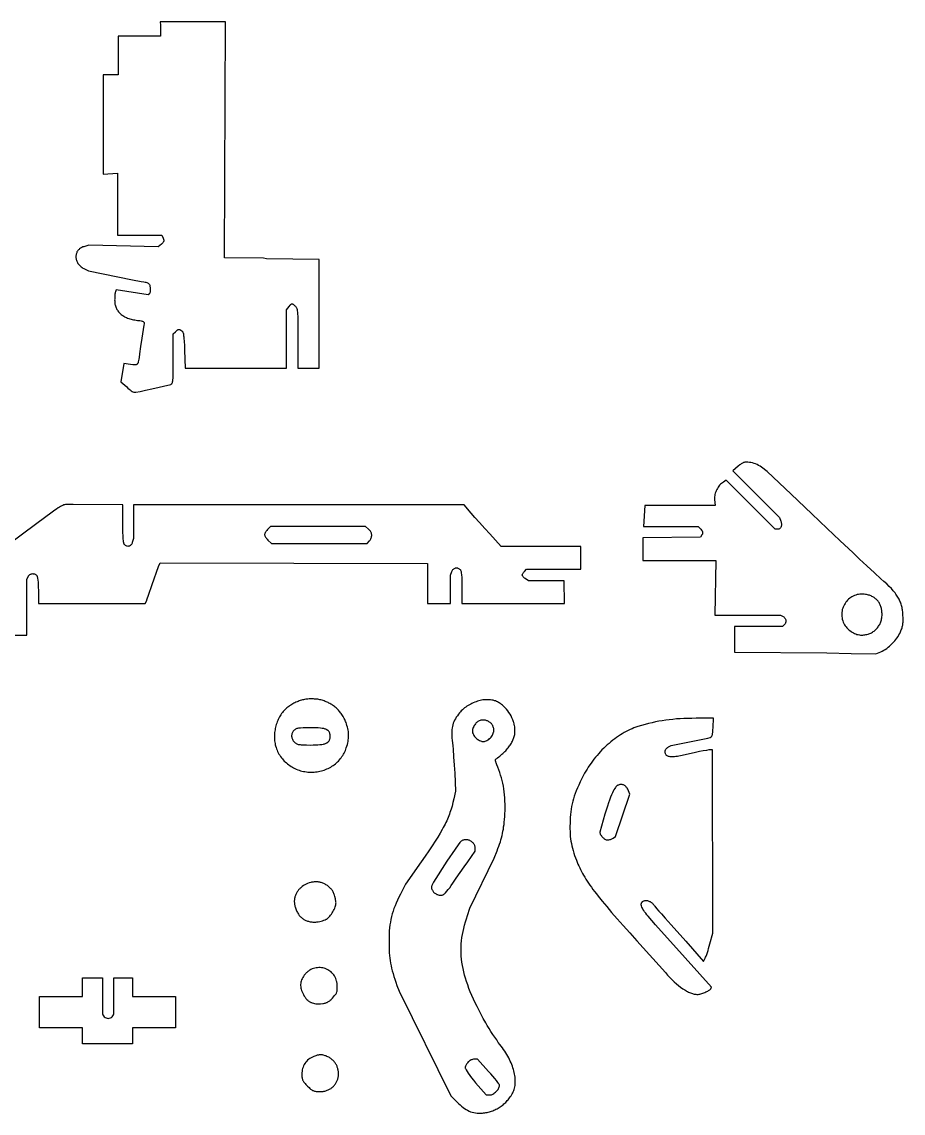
# Model space of a CAD drawing. Extents: x 0.6 to 22.3, y 16.3 to 47.
# Drawn here: x 13.25 to 22.35, y 35.69 to 46.96 of the extents above; entities that cross this region are included whole.
import ezdxf

# ---------------------------------------------------------------- set-up
doc = ezdxf.new("R2010")
doc.units = 0
doc.header["$MEASUREMENT"] = 0
doc.layers.add('LAYER_1', color=18, linetype='CONTINUOUS')

msp = doc.modelspace()

# ---------------------------------------------------------------- linework, layer by layer
at = {"layer": 'LAYER_1'}
for points in [[(14.41, 43.131), (14.416, 43.131), (14.429, 43.133), (14.471, 43.141), (14.528, 43.153), (14.594, 43.168), (14.788, 43.213), (14.792, 43.214), (14.796, 43.217), (14.799, 43.22), (14.802, 43.225), (14.805, 43.231), (14.807, 43.239), (14.809, 43.249), (14.81, 43.261), (14.811, 43.276), (14.812, 43.294), (14.813, 43.339), (14.814, 43.4), (14.814, 43.477), (14.814, 43.734), (14.837, 43.757), (14.847, 43.766), (14.855, 43.772), (14.858, 43.775), (14.862, 43.777), (14.865, 43.778), (14.869, 43.779), (14.872, 43.779), (14.876, 43.778), (14.88, 43.778), (14.884, 43.776), (14.892, 43.772), (14.903, 43.766), (14.906, 43.763), (14.909, 43.76), (14.911, 43.756), (14.914, 43.75), (14.916, 43.744), (14.918, 43.736), (14.92, 43.727), (14.921, 43.716), (14.923, 43.704), (14.924, 43.69), (14.926, 43.657), (14.928, 43.616), (14.93, 43.566), (14.935, 43.381), (15.981, 43.381), (15.981, 43.984), (16.01, 44.018), (16.019, 44.03), (16.026, 44.038), (16.029, 44.041), (16.032, 44.043), (16.035, 44.044), (16.038, 44.045), (16.041, 44.045), (16.044, 44.044), (16.047, 44.043), (16.05, 44.041), (16.058, 44.034), (16.069, 44.025), (16.074, 44.02), (16.078, 44.015), (16.082, 44.009), (16.086, 44.003), (16.089, 43.995), (16.091, 43.985), (16.093, 43.972), (16.095, 43.957), (16.097, 43.939), (16.098, 43.918), (16.098, 43.892), (16.099, 43.862), (16.099, 43.787), (16.1, 43.689), (16.1, 43.381), (16.321, 43.381), (16.321, 44.504), (15.775, 44.508), (15.745, 44.515), (15.344, 44.519), (15.353, 46.957), (14.679, 46.957), (14.682, 46.923), (14.683, 46.907), (14.683, 46.888), (14.683, 46.868), (14.683, 46.85), (14.681, 46.809), (14.245, 46.809), (14.246, 46.41), (14.09, 46.41), (14.09, 45.383), (14.238, 45.393), (14.238, 44.755), (14.697, 44.755), (14.71, 44.722), (14.713, 44.713), (14.714, 44.709), (14.715, 44.705), (14.715, 44.701), (14.715, 44.697), (14.715, 44.693), (14.714, 44.69), (14.713, 44.686), (14.711, 44.683), (14.709, 44.68), (14.706, 44.676), (14.7, 44.669), (14.691, 44.661), (14.659, 44.633), (13.941, 44.649), (13.89, 44.635), (13.88, 44.632), (13.871, 44.628), (13.862, 44.624), (13.855, 44.619), (13.847, 44.613), (13.841, 44.607), (13.835, 44.601), (13.829, 44.594), (13.824, 44.587), (13.82, 44.58), (13.817, 44.572), (13.814, 44.564), (13.812, 44.556), (13.81, 44.547), (13.809, 44.539), (13.809, 44.53), (13.809, 44.521), (13.81, 44.513), (13.812, 44.504), (13.814, 44.495), (13.817, 44.487), (13.821, 44.478), (13.825, 44.47), (13.83, 44.462), (13.835, 44.454), (13.841, 44.446), (13.848, 44.439), (13.855, 44.432), (13.863, 44.426), (13.872, 44.42), (13.881, 44.414), (13.891, 44.409), (13.938, 44.386), (14.393, 44.294), (14.482, 44.277), (14.51, 44.271), (14.522, 44.269), (14.532, 44.267), (14.541, 44.264), (14.548, 44.262), (14.554, 44.259), (14.559, 44.256), (14.563, 44.252), (14.566, 44.248), (14.569, 44.244), (14.571, 44.239), (14.572, 44.233), (14.573, 44.226), (14.575, 44.21), (14.576, 44.2), (14.576, 44.19), (14.576, 44.181), (14.575, 44.172), (14.574, 44.164), (14.572, 44.158), (14.57, 44.153), (14.569, 44.151), (14.568, 44.149), (14.556, 44.138), (14.224, 44.188), (14.216, 44.168), (14.215, 44.162), (14.213, 44.155), (14.212, 44.146), (14.211, 44.135), (14.209, 44.111), (14.209, 44.098), (14.208, 44.085), (14.209, 44.074), (14.209, 44.064), (14.211, 44.053), (14.212, 44.043), (14.214, 44.033), (14.217, 44.023), (14.22, 44.014), (14.224, 44.004), (14.228, 43.996), (14.232, 43.987), (14.237, 43.979), (14.243, 43.971), (14.249, 43.963), (14.255, 43.955), (14.262, 43.948), (14.269, 43.941), (14.277, 43.935), (14.285, 43.929), (14.293, 43.923), (14.302, 43.917), (14.312, 43.912), (14.322, 43.907), (14.332, 43.902), (14.343, 43.897), (14.354, 43.893), (14.366, 43.89), (14.378, 43.886), (14.39, 43.883), (14.403, 43.88), (14.416, 43.878), (14.43, 43.875), (14.444, 43.873), (14.467, 43.871), (14.484, 43.868), (14.491, 43.866), (14.497, 43.865), (14.502, 43.863), (14.506, 43.86), (14.508, 43.858), (14.511, 43.855), (14.512, 43.852), (14.513, 43.848), (14.513, 43.843), (14.513, 43.838), (14.511, 43.826), (14.49, 43.691), (14.477, 43.604), (14.466, 43.529), (14.461, 43.489), (14.458, 43.472), (14.456, 43.459), (14.453, 43.447), (14.45, 43.437), (14.448, 43.433), (14.446, 43.43), (14.445, 43.426), (14.442, 43.424), (14.44, 43.421), (14.438, 43.419), (14.435, 43.417), (14.432, 43.416), (14.429, 43.415), (14.425, 43.414), (14.418, 43.414), (14.409, 43.414), (14.398, 43.415), (14.372, 43.418), (14.302, 43.428), (14.274, 43.241), (14.334, 43.186), (14.346, 43.175), (14.358, 43.165), (14.37, 43.155), (14.38, 43.147), (14.39, 43.14), (14.398, 43.135), (14.405, 43.132), (14.408, 43.131)], [(21.812, 40.435), (22.066, 40.431), (22.117, 40.452), (22.132, 40.459), (22.148, 40.467), (22.163, 40.476), (22.178, 40.487), (22.192, 40.498), (22.207, 40.51), (22.221, 40.522), (22.235, 40.536), (22.248, 40.55), (22.261, 40.564), (22.273, 40.579), (22.284, 40.594), (22.295, 40.61), (22.304, 40.626), (22.312, 40.641), (22.32, 40.657), (22.329, 40.679), (22.333, 40.69), (22.336, 40.7), (22.339, 40.709), (22.341, 40.719), (22.343, 40.728), (22.345, 40.738), (22.346, 40.748), (22.347, 40.758), (22.348, 40.769), (22.348, 40.78), (22.348, 40.804), (22.346, 40.831), (22.344, 40.858), (22.34, 40.884), (22.338, 40.896), (22.336, 40.908), (22.333, 40.92), (22.33, 40.931), (22.327, 40.942), (22.323, 40.953), (22.319, 40.964), (22.315, 40.975), (22.31, 40.985), (22.305, 40.996), (22.299, 41.006), (22.293, 41.017), (22.287, 41.027), (22.28, 41.038), (22.272, 41.048), (22.264, 41.059), (22.255, 41.07), (22.246, 41.081), (22.226, 41.104), (22.203, 41.127), (22.178, 41.152), (22.15, 41.178), (22.119, 41.206), (22.051, 41.268), (21.974, 41.338), (21.898, 41.409), (21.832, 41.472), (21.695, 41.602), (21.565, 41.725), (21.404, 41.878), (21.192, 42.079), (20.943, 42.315), (20.885, 42.358), (20.871, 42.367), (20.856, 42.376), (20.84, 42.384), (20.825, 42.391), (20.809, 42.397), (20.793, 42.402), (20.777, 42.406), (20.77, 42.407), (20.763, 42.408), (20.744, 42.41), (20.735, 42.411), (20.728, 42.411), (20.72, 42.41), (20.714, 42.409), (20.707, 42.408), (20.701, 42.406), (20.695, 42.404), (20.688, 42.401), (20.682, 42.397), (20.675, 42.392), (20.669, 42.387), (20.661, 42.381), (20.644, 42.367), (20.59, 42.319), (21.071, 41.837), (21.085, 41.801), (21.087, 41.793), (21.09, 41.785), (21.091, 41.777), (21.092, 41.769), (21.092, 41.762), (21.091, 41.755), (21.09, 41.748), (21.088, 41.743), (21.086, 41.737), (21.083, 41.732), (21.079, 41.728), (21.075, 41.724), (21.07, 41.722), (21.065, 41.719), (21.06, 41.718), (21.053, 41.718), (21.027, 41.718), (20.521, 42.223), (20.493, 42.205), (20.482, 42.198), (20.472, 42.19), (20.462, 42.181), (20.453, 42.171), (20.445, 42.161), (20.437, 42.15), (20.43, 42.139), (20.423, 42.127), (20.418, 42.115), (20.413, 42.103), (20.409, 42.09), (20.405, 42.077), (20.403, 42.064), (20.401, 42.051), (20.401, 42.038), (20.401, 42.025), (20.406, 41.962), (19.683, 41.962), (19.668, 41.747), (20.232, 41.747), (20.26, 41.717), (20.267, 41.709), (20.272, 41.701), (20.274, 41.698), (20.276, 41.694), (20.277, 41.691), (20.278, 41.688), (20.278, 41.684), (20.278, 41.681), (20.278, 41.678), (20.277, 41.675), (20.276, 41.672), (20.275, 41.668), (20.271, 41.661), (20.256, 41.637), (19.66, 41.629), (19.66, 41.393), (20.415, 41.393), (20.403, 40.831), (21.081, 40.831), (21.109, 40.816), (21.115, 40.812), (21.12, 40.808), (21.124, 40.804), (21.128, 40.799), (21.131, 40.794), (21.134, 40.788), (21.136, 40.783), (21.137, 40.777), (21.137, 40.771), (21.137, 40.765), (21.136, 40.759), (21.134, 40.753), (21.132, 40.747), (21.129, 40.741), (21.125, 40.736), (21.12, 40.731), (21.102, 40.713), (20.606, 40.713), (20.606, 40.448), (21.559, 40.44)], [(16.321, 41.57), (16.814, 41.57), (16.839, 41.597), (16.845, 41.604), (16.85, 41.611), (16.854, 41.619), (16.857, 41.627), (16.86, 41.635), (16.861, 41.643), (16.862, 41.651), (16.862, 41.659), (16.861, 41.667), (16.859, 41.675), (16.856, 41.683), (16.853, 41.691), (16.848, 41.698), (16.843, 41.705), (16.837, 41.712), (16.83, 41.718), (16.797, 41.746), (15.819, 41.747), (15.787, 41.713), (15.78, 41.705), (15.774, 41.697), (15.768, 41.69), (15.764, 41.684), (15.761, 41.677), (15.759, 41.671), (15.757, 41.665), (15.757, 41.66), (15.758, 41.654), (15.759, 41.648), (15.762, 41.642), (15.766, 41.635), (15.771, 41.628), (15.777, 41.621), (15.783, 41.614), (15.791, 41.606), (15.827, 41.57)], [(21.921, 40.625), (21.932, 40.625), (21.943, 40.626), (21.954, 40.627), (21.964, 40.629), (21.974, 40.631), (21.985, 40.634), (21.994, 40.637), (22.004, 40.641), (22.013, 40.645), (22.022, 40.649), (22.031, 40.654), (22.04, 40.66), (22.048, 40.665), (22.056, 40.672), (22.063, 40.678), (22.07, 40.685), (22.077, 40.692), (22.084, 40.7), (22.09, 40.708), (22.095, 40.716), (22.101, 40.725), (22.106, 40.734), (22.11, 40.743), (22.114, 40.752), (22.118, 40.762), (22.121, 40.772), (22.124, 40.782), (22.126, 40.793), (22.128, 40.804), (22.129, 40.814), (22.13, 40.826), (22.13, 40.837), (22.13, 40.848), (22.129, 40.859), (22.129, 40.87), (22.127, 40.88), (22.126, 40.89), (22.123, 40.9), (22.121, 40.909), (22.118, 40.918), (22.115, 40.927), (22.112, 40.936), (22.108, 40.944), (22.103, 40.952), (22.099, 40.96), (22.094, 40.967), (22.089, 40.975), (22.083, 40.981), (22.077, 40.988), (22.071, 40.994), (22.064, 41), (22.057, 41.006), (22.05, 41.011), (22.042, 41.016), (22.034, 41.02), (22.026, 41.024), (22.017, 41.028), (22.008, 41.032), (21.999, 41.035), (21.989, 41.038), (21.979, 41.041), (21.968, 41.043), (21.958, 41.045), (21.947, 41.047), (21.931, 41.048), (21.916, 41.048), (21.901, 41.047), (21.886, 41.045), (21.872, 41.042), (21.858, 41.038), (21.844, 41.033), (21.831, 41.027), (21.819, 41.02), (21.807, 41.012), (21.796, 41.004), (21.785, 40.995), (21.775, 40.985), (21.765, 40.974), (21.757, 40.963), (21.749, 40.951), (21.741, 40.939), (21.735, 40.927), (21.729, 40.914), (21.724, 40.901), (21.72, 40.887), (21.717, 40.873), (21.715, 40.859), (21.714, 40.845), (21.714, 40.831), (21.715, 40.816), (21.717, 40.802), (21.72, 40.788), (21.724, 40.773), (21.729, 40.759), (21.736, 40.745), (21.744, 40.731), (21.751, 40.72), (21.759, 40.709), (21.768, 40.698), (21.778, 40.688), (21.788, 40.679), (21.799, 40.67), (21.81, 40.662), (21.822, 40.655), (21.834, 40.648), (21.846, 40.642), (21.858, 40.637), (21.871, 40.632), (21.884, 40.629), (21.896, 40.627), (21.909, 40.625)], [(16.235, 39.209), (16.251, 39.209), (16.267, 39.21), (16.282, 39.211), (16.298, 39.213), (16.313, 39.216), (16.328, 39.219), (16.343, 39.222), (16.358, 39.227), (16.372, 39.231), (16.386, 39.236), (16.4, 39.242), (16.413, 39.248), (16.426, 39.255), (16.439, 39.262), (16.451, 39.27), (16.464, 39.278), (16.475, 39.286), (16.487, 39.295), (16.498, 39.304), (16.508, 39.314), (16.519, 39.324), (16.528, 39.335), (16.538, 39.346), (16.547, 39.357), (16.555, 39.369), (16.563, 39.381), (16.571, 39.393), (16.578, 39.406), (16.584, 39.419), (16.59, 39.433), (16.596, 39.447), (16.6, 39.461), (16.606, 39.478), (16.611, 39.495), (16.615, 39.511), (16.618, 39.527), (16.62, 39.542), (16.622, 39.556), (16.623, 39.571), (16.624, 39.585), (16.623, 39.599), (16.622, 39.614), (16.621, 39.628), (16.618, 39.643), (16.615, 39.659), (16.611, 39.674), (16.606, 39.691), (16.601, 39.708), (16.597, 39.72), (16.593, 39.731), (16.588, 39.743), (16.583, 39.753), (16.578, 39.764), (16.572, 39.775), (16.567, 39.785), (16.561, 39.795), (16.554, 39.804), (16.548, 39.814), (16.541, 39.823), (16.534, 39.832), (16.526, 39.84), (16.519, 39.849), (16.511, 39.857), (16.503, 39.865), (16.494, 39.872), (16.486, 39.879), (16.477, 39.886), (16.468, 39.893), (16.459, 39.899), (16.45, 39.906), (16.441, 39.911), (16.431, 39.917), (16.421, 39.922), (16.411, 39.927), (16.401, 39.932), (16.391, 39.936), (16.381, 39.94), (16.37, 39.944), (16.36, 39.948), (16.349, 39.951), (16.338, 39.954), (16.328, 39.956), (16.317, 39.959), (16.306, 39.961), (16.295, 39.962), (16.283, 39.963), (16.272, 39.964), (16.261, 39.965), (16.25, 39.965), (16.238, 39.966), (16.227, 39.965), (16.216, 39.965), (16.204, 39.964), (16.193, 39.962), (16.181, 39.961), (16.17, 39.959), (16.159, 39.956), (16.147, 39.954), (16.136, 39.951), (16.125, 39.948), (16.113, 39.944), (16.102, 39.94), (16.091, 39.935), (16.08, 39.931), (16.069, 39.926), (16.058, 39.92), (16.047, 39.914), (16.036, 39.908), (16.026, 39.902), (16.015, 39.895), (16.005, 39.888), (15.995, 39.88), (15.985, 39.872), (15.975, 39.863), (15.966, 39.854), (15.957, 39.845), (15.948, 39.835), (15.94, 39.824), (15.932, 39.814), (15.924, 39.802), (15.917, 39.791), (15.91, 39.779), (15.904, 39.767), (15.897, 39.754), (15.892, 39.742), (15.887, 39.729), (15.882, 39.715), (15.877, 39.702), (15.873, 39.688), (15.87, 39.675), (15.867, 39.661), (15.864, 39.647), (15.862, 39.633), (15.86, 39.618), (15.859, 39.604), (15.858, 39.59), (15.858, 39.576), (15.858, 39.562), (15.859, 39.548), (15.86, 39.534), (15.862, 39.52), (15.864, 39.506), (15.867, 39.492), (15.87, 39.479), (15.875, 39.464), (15.88, 39.45), (15.885, 39.436), (15.891, 39.422), (15.898, 39.409), (15.905, 39.396), (15.913, 39.383), (15.921, 39.371), (15.93, 39.358), (15.94, 39.347), (15.949, 39.335), (15.96, 39.324), (15.97, 39.314), (15.982, 39.304), (15.993, 39.294), (16.005, 39.285), (16.017, 39.276), (16.03, 39.268), (16.043, 39.26), (16.056, 39.253), (16.07, 39.246), (16.084, 39.24), (16.098, 39.234), (16.113, 39.229), (16.127, 39.224), (16.142, 39.22), (16.157, 39.217), (16.172, 39.214), (16.188, 39.212), (16.203, 39.21), (16.219, 39.209)], [(18.005, 35.689), (18.017, 35.69), (18.029, 35.691), (18.041, 35.693), (18.053, 35.696), (18.065, 35.698), (18.077, 35.702), (18.089, 35.705), (18.1, 35.709), (18.112, 35.713), (18.123, 35.718), (18.134, 35.723), (18.145, 35.728), (18.156, 35.734), (18.167, 35.74), (18.177, 35.746), (18.188, 35.753), (18.198, 35.76), (18.208, 35.767), (18.218, 35.775), (18.227, 35.783), (18.236, 35.791), (18.245, 35.799), (18.254, 35.808), (18.262, 35.817), (18.27, 35.826), (18.278, 35.835), (18.286, 35.845), (18.293, 35.855), (18.3, 35.865), (18.306, 35.875), (18.312, 35.886), (18.318, 35.897), (18.324, 35.908), (18.329, 35.92), (18.333, 35.933), (18.336, 35.946), (18.339, 35.959), (18.342, 35.973), (18.343, 35.986), (18.344, 36.001), (18.344, 36.015), (18.344, 36.03), (18.343, 36.045), (18.342, 36.06), (18.34, 36.076), (18.337, 36.092), (18.333, 36.108), (18.329, 36.124), (18.325, 36.14), (18.319, 36.157), (18.314, 36.174), (18.307, 36.191), (18.3, 36.208), (18.293, 36.225), (18.284, 36.242), (18.276, 36.259), (18.266, 36.276), (18.256, 36.294), (18.246, 36.311), (18.235, 36.329), (18.223, 36.346), (18.211, 36.363), (18.198, 36.381), (18.185, 36.398), (18.169, 36.419), (18.152, 36.444), (18.133, 36.471), (18.113, 36.501), (18.093, 36.532), (18.074, 36.563), (18.055, 36.593), (18.039, 36.622), (18.014, 36.665), (17.991, 36.707), (17.97, 36.748), (17.949, 36.788), (17.93, 36.827), (17.912, 36.866), (17.896, 36.903), (17.88, 36.94), (17.866, 36.976), (17.853, 37.012), (17.841, 37.046), (17.83, 37.081), (17.82, 37.114), (17.812, 37.148), (17.805, 37.181), (17.799, 37.213), (17.794, 37.246), (17.79, 37.278), (17.787, 37.31), (17.786, 37.341), (17.785, 37.373), (17.786, 37.405), (17.787, 37.436), (17.79, 37.468), (17.794, 37.5), (17.799, 37.532), (17.805, 37.564), (17.812, 37.596), (17.82, 37.629), (17.829, 37.662), (17.839, 37.696), (17.85, 37.73), (17.875, 37.804), (18.126, 38.321), (18.156, 38.395), (18.165, 38.419), (18.174, 38.443), (18.182, 38.466), (18.19, 38.488), (18.196, 38.51), (18.202, 38.532), (18.208, 38.554), (18.213, 38.576), (18.217, 38.598), (18.221, 38.621), (18.224, 38.644), (18.228, 38.669), (18.23, 38.694), (18.232, 38.721), (18.235, 38.75), (18.236, 38.78), (18.238, 38.813), (18.238, 38.847), (18.238, 38.879), (18.237, 38.911), (18.236, 38.943), (18.233, 38.974), (18.23, 39.005), (18.226, 39.035), (18.221, 39.065), (18.215, 39.094), (18.209, 39.123), (18.201, 39.151), (18.193, 39.179), (18.185, 39.206), (18.175, 39.233), (18.165, 39.259), (18.154, 39.285), (18.147, 39.304), (18.144, 39.312), (18.142, 39.318), (18.141, 39.324), (18.14, 39.329), (18.14, 39.334), (18.141, 39.338), (18.143, 39.341), (18.145, 39.344), (18.148, 39.347), (18.152, 39.35), (18.161, 39.357), (18.173, 39.366), (18.184, 39.375), (18.195, 39.384), (18.206, 39.393), (18.216, 39.402), (18.226, 39.412), (18.236, 39.421), (18.245, 39.43), (18.254, 39.44), (18.262, 39.449), (18.27, 39.459), (18.277, 39.469), (18.285, 39.479), (18.291, 39.488), (18.298, 39.498), (18.304, 39.508), (18.309, 39.518), (18.314, 39.528), (18.319, 39.538), (18.323, 39.548), (18.327, 39.558), (18.33, 39.568), (18.333, 39.578), (18.335, 39.588), (18.338, 39.598), (18.339, 39.608), (18.34, 39.618), (18.341, 39.628), (18.341, 39.638), (18.341, 39.648), (18.34, 39.658), (18.339, 39.668), (18.338, 39.678), (18.336, 39.689), (18.333, 39.699), (18.331, 39.709), (18.328, 39.72), (18.325, 39.73), (18.318, 39.75), (18.31, 39.769), (18.3, 39.789), (18.29, 39.807), (18.279, 39.825), (18.267, 39.842), (18.254, 39.858), (18.24, 39.874), (18.233, 39.881), (18.226, 39.888), (18.218, 39.895), (18.211, 39.901), (18.203, 39.907), (18.195, 39.913), (18.187, 39.919), (18.179, 39.924), (18.171, 39.929), (18.162, 39.934), (18.151, 39.939), (18.14, 39.944), (18.128, 39.947), (18.116, 39.951), (18.103, 39.953), (18.09, 39.955), (18.077, 39.956), (18.064, 39.957), (18.05, 39.957), (18.037, 39.957), (18.023, 39.955), (18.009, 39.954), (17.995, 39.951), (17.981, 39.948), (17.967, 39.945), (17.953, 39.941), (17.939, 39.936), (17.925, 39.931), (17.911, 39.925), (17.897, 39.919), (17.884, 39.912), (17.871, 39.905), (17.858, 39.898), (17.845, 39.89), (17.833, 39.881), (17.821, 39.872), (17.809, 39.862), (17.798, 39.853), (17.787, 39.842), (17.777, 39.831), (17.767, 39.82), (17.758, 39.809), (17.746, 39.792), (17.735, 39.777), (17.726, 39.761), (17.717, 39.746), (17.71, 39.73), (17.704, 39.715), (17.699, 39.699), (17.695, 39.682), (17.692, 39.665), (17.69, 39.647), (17.689, 39.628), (17.688, 39.608), (17.689, 39.586), (17.69, 39.562), (17.692, 39.537), (17.695, 39.51), (17.698, 39.481), (17.702, 39.447), (17.708, 39.367), (17.714, 39.281), (17.717, 39.239), (17.719, 39.199), (17.728, 39.013), (17.71, 38.933), (17.701, 38.895), (17.692, 38.859), (17.681, 38.825), (17.676, 38.808), (17.67, 38.791), (17.664, 38.774), (17.658, 38.757), (17.651, 38.741), (17.644, 38.724), (17.636, 38.707), (17.628, 38.69), (17.62, 38.672), (17.611, 38.654), (17.601, 38.636), (17.591, 38.618), (17.569, 38.579), (17.545, 38.538), (17.517, 38.495), (17.486, 38.448), (17.452, 38.397), (17.415, 38.342), (17.373, 38.282), (17.212, 38.051), (17.159, 37.95), (17.143, 37.918), (17.128, 37.887), (17.115, 37.857), (17.103, 37.829), (17.092, 37.8), (17.082, 37.773), (17.074, 37.745), (17.066, 37.717), (17.06, 37.689), (17.055, 37.66), (17.05, 37.631), (17.047, 37.6), (17.044, 37.569), (17.043, 37.536), (17.041, 37.501), (17.041, 37.464), (17.041, 37.432), (17.042, 37.401), (17.043, 37.372), (17.044, 37.343), (17.047, 37.316), (17.05, 37.289), (17.053, 37.263), (17.057, 37.237), (17.063, 37.21), (17.068, 37.184), (17.075, 37.157), (17.083, 37.129), (17.091, 37.1), (17.101, 37.07), (17.112, 37.039), (17.123, 37.006), (17.144, 36.947), (17.68, 35.868), (17.742, 35.803), (17.758, 35.787), (17.774, 35.772), (17.79, 35.759), (17.805, 35.746), (17.821, 35.735), (17.836, 35.725), (17.852, 35.717), (17.868, 35.709), (17.883, 35.703), (17.9, 35.698), (17.916, 35.694), (17.933, 35.691), (17.95, 35.689), (17.968, 35.688), (17.986, 35.688)], [(18.012, 39.525), (18.017, 39.525), (18.022, 39.526), (18.027, 39.527), (18.032, 39.528), (18.042, 39.531), (18.052, 39.535), (18.061, 39.541), (18.07, 39.547), (18.079, 39.555), (18.087, 39.563), (18.095, 39.571), (18.102, 39.581), (18.108, 39.59), (18.113, 39.6), (18.117, 39.611), (18.12, 39.621), (18.122, 39.626), (18.122, 39.631), (18.123, 39.637), (18.123, 39.642), (18.123, 39.651), (18.122, 39.66), (18.12, 39.668), (18.117, 39.676), (18.114, 39.684), (18.111, 39.691), (18.106, 39.698), (18.102, 39.704), (18.097, 39.71), (18.091, 39.716), (18.085, 39.721), (18.079, 39.726), (18.072, 39.73), (18.065, 39.734), (18.058, 39.738), (18.05, 39.74), (18.043, 39.743), (18.035, 39.745), (18.027, 39.746), (18.019, 39.747), (18.011, 39.747), (18.003, 39.746), (17.995, 39.745), (17.987, 39.744), (17.98, 39.741), (17.972, 39.739), (17.965, 39.735), (17.958, 39.731), (17.951, 39.726), (17.944, 39.721), (17.938, 39.715), (17.932, 39.708), (17.926, 39.699), (17.92, 39.69), (17.915, 39.68), (17.91, 39.67), (17.907, 39.66), (17.904, 39.65), (17.902, 39.641), (17.901, 39.633), (17.902, 39.629), (17.902, 39.624), (17.903, 39.62), (17.904, 39.615), (17.908, 39.606), (17.912, 39.596), (17.917, 39.587), (17.924, 39.578), (17.931, 39.57), (17.939, 39.561), (17.947, 39.554), (17.956, 39.547), (17.965, 39.541), (17.975, 39.535), (17.984, 39.531), (17.994, 39.528), (17.998, 39.527), (18.003, 39.526), (18.008, 39.525)], [(20.225, 36.914), (20.232, 36.914), (20.241, 36.915), (20.25, 36.917), (20.259, 36.919), (20.269, 36.922), (20.28, 36.926), (20.291, 36.93), (20.301, 36.934), (20.311, 36.939), (20.321, 36.943), (20.33, 36.948), (20.339, 36.953), (20.346, 36.958), (20.353, 36.962), (20.357, 36.966), (20.361, 36.971), (20.371, 36.987), (19.977, 37.425), (19.881, 37.534), (19.793, 37.634), (19.715, 37.722), (19.702, 37.737), (19.69, 37.752), (19.679, 37.766), (19.67, 37.78), (19.662, 37.793), (19.656, 37.805), (19.651, 37.816), (19.647, 37.827), (19.646, 37.832), (19.645, 37.837), (19.645, 37.841), (19.645, 37.846), (19.645, 37.85), (19.646, 37.854), (19.647, 37.858), (19.649, 37.861), (19.651, 37.864), (19.653, 37.867), (19.655, 37.87), (19.658, 37.873), (19.662, 37.875), (19.665, 37.877), (19.67, 37.879), (19.674, 37.881), (19.68, 37.882), (19.687, 37.883), (19.693, 37.883), (19.7, 37.883), (19.708, 37.882), (19.715, 37.88), (19.722, 37.878), (19.729, 37.875), (19.736, 37.872), (19.743, 37.868), (19.749, 37.864), (19.755, 37.859), (19.76, 37.855), (19.765, 37.849), (19.77, 37.844), (19.774, 37.838), (19.777, 37.833), (19.783, 37.824), (19.801, 37.802), (19.825, 37.775), (19.852, 37.745), (19.892, 37.7), (19.953, 37.632), (20.103, 37.463), (20.287, 37.253), (20.305, 37.288), (20.309, 37.297), (20.315, 37.31), (20.32, 37.326), (20.327, 37.345), (20.334, 37.366), (20.34, 37.388), (20.347, 37.411), (20.353, 37.435), (20.383, 37.547), (20.38, 39.44), (20.356, 39.44), (20.35, 39.439), (20.342, 39.438), (20.317, 39.434), (20.285, 39.429), (20.247, 39.421), (20.204, 39.412), (20.158, 39.402), (20.112, 39.392), (20.066, 39.381), (20.049, 39.377), (20.033, 39.374), (20.018, 39.371), (20.003, 39.369), (19.989, 39.367), (19.977, 39.367), (19.965, 39.366), (19.953, 39.367), (19.943, 39.368), (19.934, 39.369), (19.926, 39.372), (19.918, 39.374), (19.912, 39.378), (19.906, 39.382), (19.902, 39.386), (19.9, 39.389), (19.899, 39.392), (19.896, 39.398), (19.894, 39.403), (19.892, 39.409), (19.891, 39.415), (19.891, 39.42), (19.891, 39.425), (19.892, 39.431), (19.893, 39.436), (19.895, 39.44), (19.897, 39.445), (19.901, 39.449), (19.904, 39.454), (19.909, 39.458), (19.914, 39.462), (19.919, 39.465), (19.925, 39.469), (19.952, 39.483), (20.332, 39.559), (20.357, 39.566), (20.36, 39.568), (20.363, 39.569), (20.366, 39.572), (20.369, 39.575), (20.371, 39.578), (20.373, 39.582), (20.375, 39.587), (20.377, 39.592), (20.379, 39.599), (20.38, 39.606), (20.383, 39.623), (20.385, 39.644), (20.386, 39.669), (20.391, 39.765), (20.211, 39.765), (20.167, 39.764), (20.125, 39.764), (20.084, 39.762), (20.045, 39.76), (20.007, 39.758), (19.969, 39.754), (19.933, 39.75), (19.897, 39.746), (19.862, 39.74), (19.827, 39.734), (19.791, 39.727), (19.756, 39.719), (19.72, 39.71), (19.684, 39.701), (19.646, 39.69), (19.608, 39.679), (19.588, 39.672), (19.568, 39.665), (19.549, 39.657), (19.529, 39.648), (19.509, 39.639), (19.488, 39.628), (19.468, 39.617), (19.449, 39.606), (19.429, 39.593), (19.409, 39.58), (19.389, 39.567), (19.37, 39.552), (19.35, 39.538), (19.331, 39.522), (19.312, 39.506), (19.294, 39.49), (19.275, 39.473), (19.257, 39.456), (19.239, 39.438), (19.222, 39.42), (19.205, 39.401), (19.188, 39.382), (19.172, 39.363), (19.156, 39.343), (19.141, 39.324), (19.126, 39.303), (19.112, 39.283), (19.098, 39.262), (19.085, 39.241), (19.072, 39.22), (19.06, 39.199), (19.049, 39.178), (19.031, 39.142), (19.014, 39.108), (18.999, 39.076), (18.986, 39.046), (18.974, 39.016), (18.963, 38.988), (18.953, 38.961), (18.945, 38.934), (18.937, 38.908), (18.931, 38.881), (18.926, 38.855), (18.921, 38.828), (18.917, 38.8), (18.914, 38.772), (18.912, 38.742), (18.91, 38.711), (18.909, 38.681), (18.908, 38.652), (18.908, 38.624), (18.909, 38.597), (18.91, 38.57), (18.912, 38.545), (18.915, 38.52), (18.918, 38.495), (18.923, 38.471), (18.928, 38.447), (18.934, 38.423), (18.94, 38.399), (18.947, 38.374), (18.956, 38.35), (18.965, 38.325), (18.975, 38.3), (18.983, 38.28), (18.991, 38.26), (19, 38.241), (19.009, 38.222), (19.019, 38.203), (19.029, 38.183), (19.039, 38.164), (19.05, 38.144), (19.062, 38.125), (19.074, 38.105), (19.087, 38.084), (19.101, 38.064), (19.115, 38.042), (19.13, 38.021), (19.146, 37.998), (19.163, 37.975), (19.181, 37.952), (19.2, 37.927), (19.242, 37.876), (19.288, 37.82), (19.339, 37.76), (19.395, 37.696), (19.457, 37.625), (19.525, 37.549), (19.6, 37.467), (19.893, 37.141), (19.916, 37.114), (19.939, 37.089), (19.962, 37.066), (19.985, 37.044), (20.007, 37.024), (20.029, 37.005), (20.051, 36.989), (20.072, 36.973), (20.093, 36.96), (20.103, 36.954), (20.113, 36.948), (20.123, 36.943), (20.133, 36.938), (20.143, 36.934), (20.153, 36.93), (20.162, 36.926), (20.172, 36.923), (20.181, 36.92), (20.19, 36.918), (20.199, 36.916), (20.208, 36.915), (20.217, 36.914)], [(16.23, 39.489), (16.258, 39.49), (16.284, 39.49), (16.307, 39.492), (16.328, 39.493), (16.347, 39.496), (16.364, 39.499), (16.371, 39.501), (16.378, 39.503), (16.385, 39.505), (16.391, 39.508), (16.396, 39.51), (16.401, 39.513), (16.406, 39.516), (16.41, 39.519), (16.414, 39.523), (16.418, 39.526), (16.421, 39.53), (16.423, 39.534), (16.426, 39.539), (16.428, 39.543), (16.429, 39.548), (16.431, 39.553), (16.432, 39.559), (16.432, 39.564), (16.433, 39.577), (16.433, 39.59), (16.432, 39.596), (16.431, 39.602), (16.43, 39.607), (16.429, 39.612), (16.427, 39.617), (16.425, 39.622), (16.422, 39.626), (16.419, 39.63), (16.416, 39.634), (16.413, 39.637), (16.409, 39.641), (16.404, 39.644), (16.399, 39.647), (16.394, 39.649), (16.388, 39.652), (16.382, 39.654), (16.375, 39.656), (16.368, 39.658), (16.351, 39.661), (16.332, 39.663), (16.311, 39.665), (16.287, 39.666), (16.26, 39.666), (16.231, 39.667), (16.189, 39.666), (16.154, 39.666), (16.127, 39.664), (16.116, 39.663), (16.106, 39.662), (16.097, 39.66), (16.089, 39.658), (16.083, 39.656), (16.077, 39.653), (16.071, 39.651), (16.067, 39.647), (16.062, 39.644), (16.059, 39.64), (16.053, 39.633), (16.048, 39.626), (16.044, 39.618), (16.04, 39.611), (16.038, 39.603), (16.036, 39.595), (16.035, 39.587), (16.035, 39.579), (16.036, 39.571), (16.038, 39.563), (16.04, 39.556), (16.043, 39.548), (16.047, 39.54), (16.052, 39.533), (16.057, 39.526), (16.064, 39.519), (16.068, 39.514), (16.073, 39.51), (16.078, 39.507), (16.084, 39.504), (16.09, 39.501), (16.097, 39.498), (16.104, 39.496), (16.112, 39.495), (16.122, 39.493), (16.133, 39.492), (16.145, 39.491), (16.158, 39.49), (16.19, 39.49)], [(19.296, 38.509), (19.303, 38.509), (19.311, 38.51), (19.319, 38.512), (19.327, 38.514), (19.335, 38.517), (19.342, 38.52), (19.349, 38.524), (19.354, 38.527), (19.38, 38.546), (19.525, 38.983), (19.513, 39.016), (19.509, 39.025), (19.505, 39.034), (19.5, 39.042), (19.496, 39.049), (19.49, 39.055), (19.485, 39.061), (19.479, 39.066), (19.473, 39.07), (19.467, 39.074), (19.46, 39.077), (19.453, 39.079), (19.446, 39.081), (19.439, 39.081), (19.431, 39.081), (19.424, 39.08), (19.416, 39.079), (19.408, 39.076), (19.404, 39.074), (19.4, 39.072), (19.396, 39.07), (19.392, 39.067), (19.388, 39.064), (19.385, 39.06), (19.381, 39.056), (19.377, 39.051), (19.37, 39.041), (19.362, 39.028), (19.354, 39.012), (19.346, 38.994), (19.337, 38.973), (19.328, 38.949), (19.318, 38.921), (19.307, 38.891), (19.296, 38.856), (19.27, 38.775), (19.216, 38.59), (19.217, 38.583), (19.219, 38.577), (19.221, 38.57), (19.224, 38.563), (19.229, 38.557), (19.233, 38.55), (19.239, 38.543), (19.244, 38.537), (19.25, 38.531), (19.257, 38.526), (19.263, 38.521), (19.27, 38.517), (19.277, 38.513), (19.283, 38.511), (19.29, 38.509)], [(17.595, 37.941), (17.598, 37.942), (17.602, 37.945), (17.607, 37.948), (17.612, 37.953), (17.623, 37.964), (17.637, 37.979), (17.651, 37.997), (17.667, 38.016), (17.683, 38.038), (17.698, 38.061), (17.734, 38.113), (17.775, 38.172), (17.816, 38.231), (17.853, 38.282), (17.931, 38.392), (17.93, 38.423), (17.93, 38.43), (17.929, 38.437), (17.927, 38.444), (17.925, 38.451), (17.922, 38.457), (17.919, 38.463), (17.916, 38.469), (17.912, 38.474), (17.907, 38.479), (17.902, 38.484), (17.897, 38.488), (17.892, 38.492), (17.886, 38.496), (17.88, 38.499), (17.874, 38.502), (17.867, 38.505), (17.861, 38.507), (17.855, 38.509), (17.848, 38.51), (17.841, 38.511), (17.835, 38.511), (17.828, 38.511), (17.821, 38.51), (17.815, 38.509), (17.809, 38.507), (17.803, 38.505), (17.797, 38.503), (17.791, 38.499), (17.785, 38.495), (17.78, 38.491), (17.775, 38.486), (17.771, 38.481), (17.754, 38.457), (17.724, 38.414), (17.639, 38.291), (17.499, 38.074), (17.492, 38.059), (17.486, 38.046), (17.484, 38.04), (17.482, 38.035), (17.481, 38.029), (17.48, 38.024), (17.48, 38.02), (17.479, 38.015), (17.48, 38.011), (17.481, 38.006), (17.482, 38.002), (17.483, 37.998), (17.488, 37.989), (17.492, 37.982), (17.496, 37.976), (17.501, 37.97), (17.507, 37.964), (17.513, 37.959), (17.52, 37.955), (17.527, 37.951), (17.534, 37.947), (17.541, 37.944), (17.549, 37.942), (17.557, 37.94), (17.565, 37.939), (17.572, 37.938), (17.58, 37.938), (17.588, 37.939)], [(16.296, 37.662), (16.31, 37.663), (16.325, 37.666), (16.34, 37.67), (16.355, 37.674), (16.369, 37.679), (16.382, 37.684), (16.393, 37.69), (16.398, 37.692), (16.402, 37.695), (16.412, 37.703), (16.421, 37.711), (16.429, 37.721), (16.438, 37.731), (16.446, 37.743), (16.454, 37.755), (16.462, 37.767), (16.469, 37.779), (16.475, 37.792), (16.48, 37.805), (16.485, 37.817), (16.489, 37.829), (16.492, 37.84), (16.493, 37.851), (16.494, 37.861), (16.493, 37.865), (16.493, 37.869), (16.487, 37.9), (16.481, 37.926), (16.478, 37.937), (16.475, 37.947), (16.472, 37.956), (16.468, 37.964), (16.465, 37.972), (16.461, 37.979), (16.456, 37.986), (16.452, 37.993), (16.447, 37.999), (16.441, 38.005), (16.428, 38.019), (16.42, 38.025), (16.413, 38.031), (16.406, 38.037), (16.398, 38.042), (16.39, 38.047), (16.383, 38.052), (16.375, 38.056), (16.367, 38.059), (16.359, 38.063), (16.35, 38.066), (16.342, 38.068), (16.334, 38.07), (16.325, 38.072), (16.317, 38.074), (16.309, 38.075), (16.3, 38.076), (16.292, 38.076), (16.283, 38.076), (16.275, 38.076), (16.267, 38.075), (16.258, 38.074), (16.25, 38.073), (16.242, 38.072), (16.233, 38.07), (16.217, 38.065), (16.201, 38.06), (16.186, 38.053), (16.171, 38.045), (16.157, 38.037), (16.143, 38.027), (16.137, 38.022), (16.131, 38.016), (16.125, 38.011), (16.119, 38.005), (16.113, 37.999), (16.108, 37.993), (16.103, 37.986), (16.098, 37.98), (16.093, 37.973), (16.089, 37.966), (16.085, 37.959), (16.081, 37.951), (16.078, 37.944), (16.075, 37.936), (16.072, 37.929), (16.07, 37.921), (16.068, 37.913), (16.066, 37.904), (16.065, 37.896), (16.064, 37.888), (16.063, 37.879), (16.063, 37.871), (16.064, 37.862), (16.064, 37.853), (16.066, 37.844), (16.067, 37.835), (16.069, 37.826), (16.072, 37.817), (16.075, 37.807), (16.078, 37.797), (16.082, 37.787), (16.086, 37.778), (16.09, 37.769), (16.095, 37.76), (16.1, 37.752), (16.105, 37.744), (16.11, 37.737), (16.115, 37.73), (16.121, 37.723), (16.127, 37.716), (16.133, 37.71), (16.14, 37.705), (16.146, 37.699), (16.153, 37.694), (16.16, 37.689), (16.168, 37.685), (16.175, 37.681), (16.183, 37.678), (16.191, 37.674), (16.199, 37.671), (16.208, 37.669), (16.217, 37.667), (16.226, 37.665), (16.235, 37.663), (16.245, 37.662), (16.254, 37.661), (16.264, 37.661), (16.275, 37.661), (16.285, 37.661)], [(16.503, 36.94), (16.505, 36.946), (16.506, 36.951), (16.507, 36.956), (16.507, 36.961), (16.506, 36.977), (16.506, 36.989), (16.506, 37.005), (16.506, 37.013), (16.505, 37.021), (16.504, 37.029), (16.503, 37.037), (16.502, 37.044), (16.5, 37.052), (16.496, 37.066), (16.491, 37.079), (16.485, 37.092), (16.478, 37.105), (16.47, 37.116), (16.461, 37.127), (16.452, 37.137), (16.442, 37.146), (16.431, 37.154), (16.42, 37.162), (16.408, 37.169), (16.396, 37.175), (16.383, 37.18), (16.37, 37.184), (16.357, 37.187), (16.343, 37.189), (16.33, 37.191), (16.316, 37.191), (16.302, 37.19), (16.289, 37.188), (16.275, 37.186), (16.261, 37.182), (16.248, 37.177), (16.235, 37.171), (16.222, 37.164), (16.216, 37.16), (16.21, 37.155), (16.204, 37.151), (16.198, 37.146), (16.192, 37.141), (16.187, 37.135), (16.181, 37.129), (16.176, 37.123), (16.166, 37.111), (16.157, 37.099), (16.15, 37.087), (16.144, 37.076), (16.138, 37.064), (16.134, 37.052), (16.131, 37.04), (16.129, 37.029), (16.128, 37.017), (16.128, 37.005), (16.129, 36.992), (16.131, 36.98), (16.134, 36.967), (16.138, 36.954), (16.143, 36.941), (16.15, 36.927), (16.158, 36.912), (16.166, 36.897), (16.174, 36.884), (16.183, 36.873), (16.193, 36.862), (16.202, 36.853), (16.207, 36.848), (16.213, 36.844), (16.218, 36.841), (16.224, 36.837), (16.229, 36.834), (16.235, 36.831), (16.241, 36.829), (16.247, 36.826), (16.26, 36.822), (16.273, 36.82), (16.287, 36.818), (16.302, 36.817), (16.318, 36.817), (16.335, 36.818), (16.356, 36.82), (16.365, 36.821), (16.374, 36.823), (16.382, 36.825), (16.389, 36.827), (16.396, 36.829), (16.403, 36.832), (16.41, 36.836), (16.416, 36.84), (16.422, 36.844), (16.429, 36.849), (16.435, 36.855), (16.442, 36.861), (16.456, 36.876), (16.479, 36.901), (16.486, 36.909), (16.491, 36.916), (16.494, 36.921), (16.497, 36.926)], [(16.33, 35.911), (16.34, 35.911), (16.35, 35.912), (16.36, 35.913), (16.369, 35.914), (16.378, 35.916), (16.387, 35.918), (16.396, 35.921), (16.404, 35.924), (16.412, 35.927), (16.42, 35.931), (16.428, 35.935), (16.435, 35.939), (16.442, 35.943), (16.448, 35.948), (16.455, 35.953), (16.461, 35.959), (16.467, 35.964), (16.472, 35.97), (16.477, 35.976), (16.482, 35.983), (16.487, 35.989), (16.491, 35.996), (16.495, 36.003), (16.499, 36.01), (16.502, 36.017), (16.505, 36.024), (16.508, 36.031), (16.511, 36.039), (16.513, 36.047), (16.515, 36.054), (16.516, 36.062), (16.518, 36.07), (16.519, 36.078), (16.519, 36.086), (16.519, 36.094), (16.519, 36.102), (16.519, 36.11), (16.518, 36.118), (16.517, 36.125), (16.516, 36.133), (16.514, 36.141), (16.512, 36.149), (16.51, 36.157), (16.507, 36.164), (16.504, 36.172), (16.501, 36.179), (16.497, 36.187), (16.493, 36.194), (16.489, 36.201), (16.484, 36.208), (16.479, 36.215), (16.474, 36.221), (16.468, 36.228), (16.462, 36.234), (16.455, 36.24), (16.448, 36.245), (16.441, 36.251), (16.434, 36.256), (16.426, 36.261), (16.418, 36.266), (16.409, 36.27), (16.4, 36.274), (16.391, 36.278), (16.381, 36.281), (16.366, 36.286), (16.36, 36.287), (16.353, 36.289), (16.347, 36.289), (16.34, 36.29), (16.334, 36.29), (16.328, 36.29), (16.321, 36.289), (16.314, 36.288), (16.307, 36.287), (16.3, 36.285), (16.284, 36.28), (16.266, 36.273), (16.251, 36.267), (16.237, 36.26), (16.224, 36.252), (16.212, 36.244), (16.201, 36.234), (16.191, 36.224), (16.182, 36.214), (16.173, 36.202), (16.166, 36.19), (16.159, 36.177), (16.154, 36.164), (16.149, 36.15), (16.145, 36.135), (16.143, 36.12), (16.141, 36.104), (16.141, 36.088), (16.141, 36.07), (16.142, 36.062), (16.143, 36.054), (16.144, 36.047), (16.146, 36.04), (16.148, 36.033), (16.151, 36.026), (16.155, 36.02), (16.159, 36.013), (16.163, 36.007), (16.169, 36), (16.175, 35.993), (16.182, 35.985), (16.198, 35.968), (16.216, 35.951), (16.224, 35.944), (16.231, 35.937), (16.238, 35.932), (16.245, 35.927), (16.252, 35.923), (16.258, 35.92), (16.265, 35.917), (16.272, 35.915), (16.28, 35.914), (16.288, 35.912), (16.297, 35.912), (16.307, 35.911)], [(18.081, 35.876), (18.085, 35.876), (18.089, 35.876), (18.097, 35.878), (18.106, 35.881), (18.114, 35.885), (18.123, 35.89), (18.131, 35.896), (18.139, 35.903), (18.147, 35.91), (18.154, 35.917), (18.161, 35.925), (18.167, 35.933), (18.172, 35.941), (18.176, 35.95), (18.179, 35.958), (18.181, 35.965), (18.182, 35.969), (18.182, 35.973), (18.182, 35.976), (18.18, 35.98), (18.177, 35.985), (18.173, 35.991), (18.163, 36.006), (18.149, 36.024), (18.132, 36.045), (18.112, 36.068), (18.091, 36.093), (18.068, 36.119), (17.954, 36.245), (17.92, 36.245), (17.912, 36.244), (17.904, 36.243), (17.896, 36.24), (17.888, 36.237), (17.88, 36.232), (17.873, 36.227), (17.865, 36.222), (17.858, 36.216), (17.852, 36.209), (17.846, 36.202), (17.841, 36.195), (17.836, 36.187), (17.833, 36.179), (17.83, 36.172), (17.828, 36.164), (17.828, 36.156), (17.828, 36.153), (17.83, 36.148), (17.832, 36.142), (17.836, 36.135), (17.846, 36.118), (17.859, 36.099), (17.875, 36.076), (17.893, 36.052), (17.913, 36.027), (17.935, 36.001), (18.042, 35.876)]]:
    msp.add_lwpolyline(points, close=True, dxfattribs=at)
msp.add_lwpolyline([(12.965, 40.624), (13.302, 40.624), (13.302, 41.202), (13.318, 41.231), (13.321, 41.236), (13.325, 41.242), (13.33, 41.246), (13.334, 41.25), (13.34, 41.253), (13.345, 41.255), (13.351, 41.257), (13.357, 41.258), (13.363, 41.259), (13.369, 41.258), (13.375, 41.257), (13.381, 41.256), (13.387, 41.253), (13.392, 41.25), (13.398, 41.246), (13.403, 41.242), (13.405, 41.239), (13.407, 41.235), (13.409, 41.231), (13.41, 41.225), (13.412, 41.218), (13.413, 41.211), (13.416, 41.192), (13.418, 41.171), (13.419, 41.146), (13.42, 41.118), (13.421, 41.086), (13.421, 40.949), (14.525, 40.949), (14.536, 40.975), (14.544, 40.997), (14.558, 41.037), (14.597, 41.148), (14.662, 41.333), (14.677, 41.37), (17.439, 41.362), (17.439, 40.949), (17.676, 40.949), (17.676, 41.243), (17.69, 41.28), (17.693, 41.288), (17.697, 41.294), (17.701, 41.3), (17.706, 41.305), (17.711, 41.309), (17.716, 41.312), (17.722, 41.315), (17.728, 41.317), (17.734, 41.318), (17.74, 41.318), (17.746, 41.317), (17.752, 41.316), (17.758, 41.313), (17.765, 41.31), (17.77, 41.306), (17.776, 41.301), (17.778, 41.298), (17.78, 41.294), (17.782, 41.289), (17.784, 41.282), (17.785, 41.275), (17.787, 41.266), (17.789, 41.245), (17.791, 41.22), (17.793, 41.19), (17.794, 41.155), (17.794, 41.116), (17.794, 40.949), (18.851, 40.949), (18.85, 41.185), (18.48, 41.185), (18.447, 41.208), (18.44, 41.213), (18.434, 41.218), (18.429, 41.223), (18.425, 41.227), (18.421, 41.231), (18.419, 41.235), (18.417, 41.239), (18.416, 41.243), (18.416, 41.247), (18.417, 41.251), (18.418, 41.255), (18.421, 41.26), (18.424, 41.265), (18.428, 41.269), (18.432, 41.275), (18.438, 41.28), (18.461, 41.304), (19.02, 41.304), (19.02, 41.54), (18.197, 41.54), (18.08, 41.669), (18.029, 41.726), (17.976, 41.786), (17.928, 41.84), (17.89, 41.884), (17.818, 41.968), (14.403, 41.968), (14.404, 41.621), (14.391, 41.581), (14.388, 41.573), (14.385, 41.566), (14.381, 41.56), (14.377, 41.555), (14.372, 41.55), (14.367, 41.547), (14.362, 41.544), (14.357, 41.542), (14.351, 41.541), (14.345, 41.54), (14.339, 41.541), (14.333, 41.542), (14.328, 41.545), (14.322, 41.548), (14.316, 41.553), (14.31, 41.558), (14.308, 41.561), (14.306, 41.565), (14.304, 41.571), (14.302, 41.578), (14.301, 41.586), (14.299, 41.596), (14.297, 41.619), (14.295, 41.649), (14.293, 41.684), (14.292, 41.725), (14.292, 41.772), (14.292, 41.968), (13.782, 41.971), (13.727, 41.973), (13.718, 41.973), (13.709, 41.973), (13.701, 41.972), (13.692, 41.97), (13.683, 41.968), (13.673, 41.964), (13.663, 41.959), (13.651, 41.953), (13.638, 41.946), (13.624, 41.937), (13.609, 41.926), (13.591, 41.914), (13.549, 41.884), (13.498, 41.846), (13.272, 41.677), (12.974, 41.456)], dxfattribs=at)
msp.add_lwpolyline([(14.836, 36.568), (14.393, 36.568), (14.393, 36.405), (13.876, 36.405), (13.876, 36.568), (13.433, 36.568), (13.433, 36.893), (13.876, 36.893), (13.876, 37.085), (14.083, 37.085), (14.083, 36.725, 0.414214), (14.142, 36.666, 0.414214), (14.201, 36.725), (14.201, 37.085), (14.393, 37.085), (14.393, 36.893), (14.836, 36.893)], format="xyb", close=True, dxfattribs=at)

doc.saveas('drawing.dxf')
